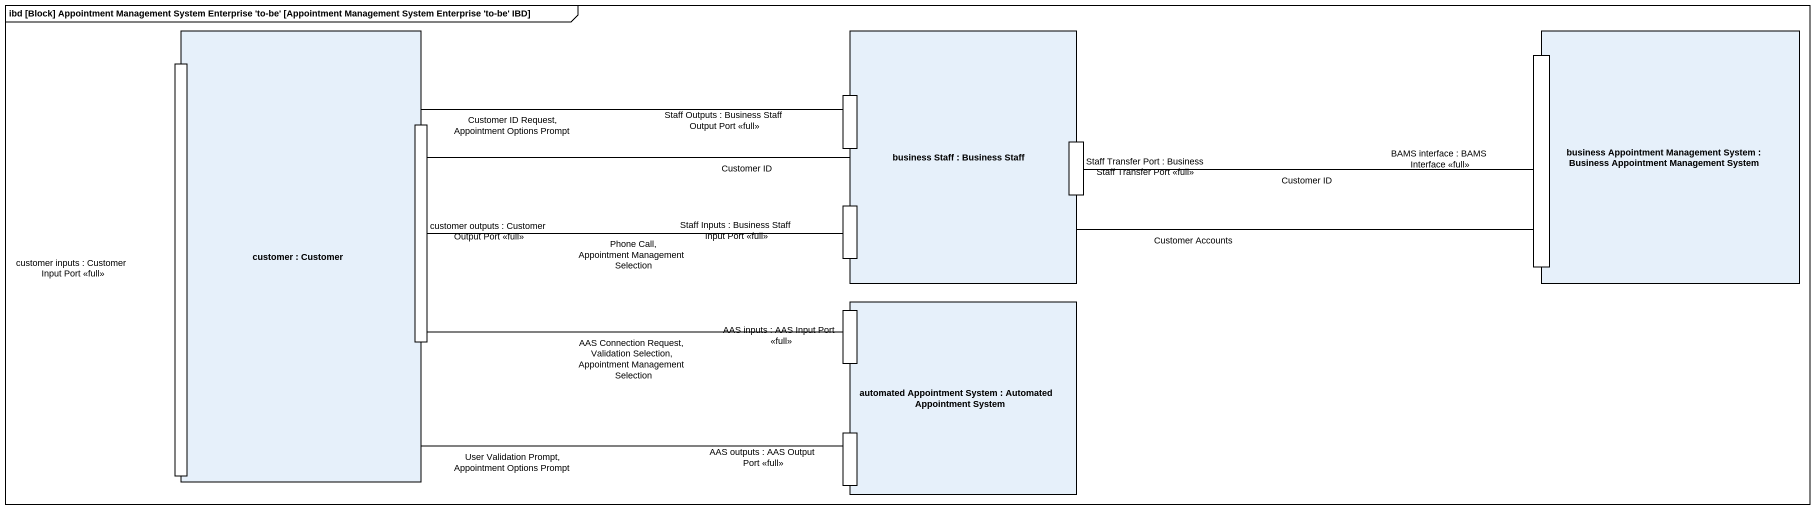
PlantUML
@startuml
mainframe ibd [Block] Appointment Management System Enterprise 'to-be' [Appointment Management System Enterprise 'to-be' IBD]
rectangle "customer : Customer" as customer {
  port "customer inputs : Customer Input Port <<full>>" as customer_inputs_Customer
  port "customer outputs : Customer Output Port <<full>>" as customer_outputs_Customer
}
rectangle "business Staff : Business Staff" as business_Staff {
  port "Staff Outputs : Business Staff Output Port <<full>>" as Staff_Outputs_Business
  port "Staff Transfer Port : Business Staff Transfer Port <<full>>" as Staff_Transfer_Port
  port "Staff Inputs : Business Staff Input Port <<full>>" as Staff_Inputs_Business_Staff
}
rectangle "business Appointment Management System : Business Appointment Management System" as business_Appointment {
  port "BAMS interface : BAMS Interface <<full>>" as BAMS_interface_BAMS
}
rectangle "automated Appointment System : Automated Appointment System" as automated_Appointment_System {
  port "AAS inputs : AAS Input Port <<full>>" as AAS_inputs_AAS_Input_Port
  port "AAS outputs : AAS Output Port <<full>>" as AAS_outputs_AAS_Output_Port
}
BAMS_interface_BAMS -left- Staff_Inputs_Business_Staff : Customer Accounts
customer_inputs_Customer -right- Staff_Outputs_Business : Customer ID Request, Appointment Options Prompt
customer_outputs_Customer -right- Staff_Transfer_Port : Customer ID
customer_outputs_Customer -right- Staff_Inputs_Business_Staff : Phone Call, Appointment Management Selection
customer_outputs_Customer -right- AAS_inputs_AAS_Input_Port : AAS Connection Request, Validation Selection, Appointment Management Selection
Staff_Transfer_Port -right- BAMS_interface_BAMS : Customer ID
AAS_outputs_AAS_Output_Port -left- customer_inputs_Customer : User Validation Prompt, Appointment Options Prompt
@enduml
